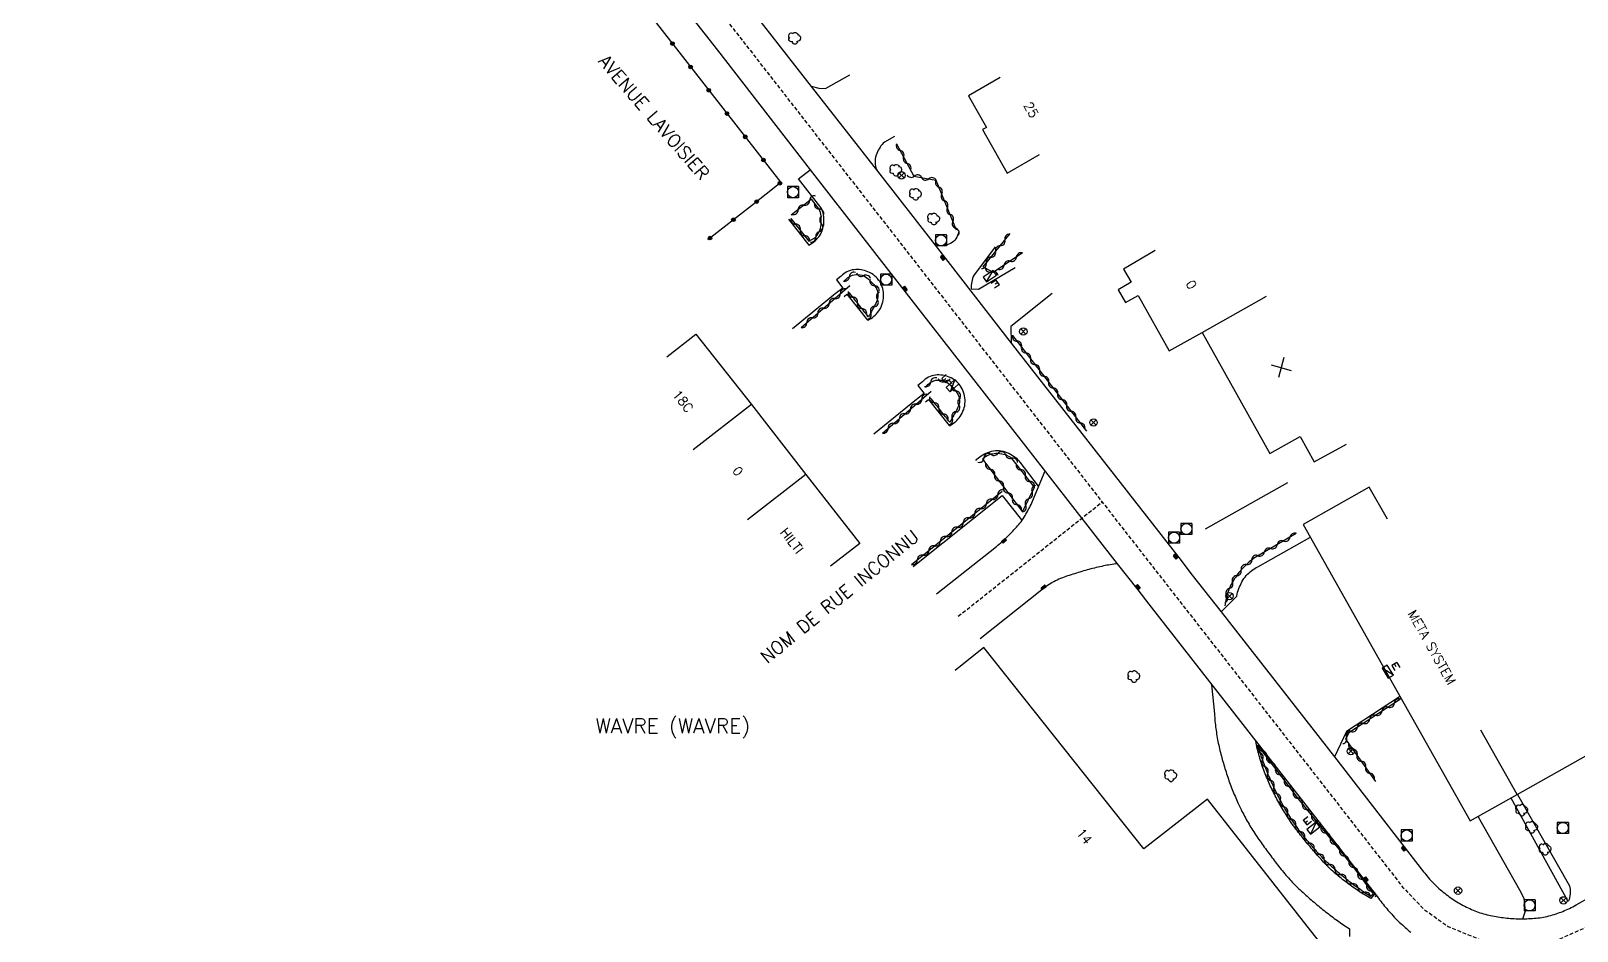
# Model space of a CAD drawing. Header units: millimetres. Extents: x 165003 to 166000, y 157999 to 158715.
# Drawn here: x 165427.2 to 165636.3, y 158220.4 to 158342.1 of the extents above; entities that cross this region are included whole.
import ezdxf
from ezdxf.enums import TextEntityAlignment as Align

# ---------------------------------------------------------------- set-up
doc = ezdxf.new("R2010")
doc.units = ezdxf.units.MM
doc.linetypes.add('DASHED', pattern=[0.75, 0.5, -0.25])
doc.layers.get('0').update_dxf_attribs({"linetype": 'CONTINUOUS'})
for name, color, linetype in [('W0001', 6, 'DASHED'), ('W0008', 7, 'CONTINUOUS'), ('W0017', 7, 'CONTINUOUS'), ('W0100', 7, 'CONTINUOUS'), ('W0300', 7, 'CONTINUOUS'), ('W0310', 3, 'CONTINUOUS'), ('W0322', 7, 'CONTINUOUS'), ('W0400', 7, 'CONTINUOUS'), ('W0420', 7, 'CONTINUOUS'), ('W0430', 7, 'CONTINUOUS'), ('W0469', 7, 'CONTINUOUS'), ('W0980', 7, 'CONTINUOUS'), ('W0984', 7, 'CONTINUOUS'), ('W0989', 7, 'CONTINUOUS'), ('W0991', 7, 'CONTINUOUS'), ('W1102', 7, 'CONTINUOUS')]:
    doc.layers.add(name, color=color, linetype=linetype)
doc.styles.get("Standard").update_dxf_attribs({"font": 'romans.shx', "width": 0.85})

# ---------------------------------------------------------------- blocks, each defined once
blk = doc.blocks.new('T300')
for p, q in [((-0.8, 0.51), (-0.86, 0.34)), ((-0.86, 0.34), (-0.86, 0.17)), ((-0.86, 0.17), (-0.74, 0.06)), ((-0.69, 0.63), (-0.8, 0.51)), ((-0.8, -0.06), (-0.74, 0.06)), ((-0.74, 0.06), (-0.69, 0.11)), ((-0.57, 0.69), (-0.69, 0.63)), ((-0.46, 0.69), (-0.57, 0.69)), ((-0.29, 0.63), (-0.46, 0.69)), ((-0.29, 0.63), (-0.17, 0.74)), ((-0.23, 0.57), (-0.29, 0.63)), ((-0.17, 0.74), (-0.06, 0.8)), ((-0.06, 0.8), (0.06, 0.8)), ((0.06, 0.8), (0.23, 0.74)), ((0.23, 0.74), (0.34, 0.63)), ((0.34, 0.63), (0.4, 0.51)), ((0.46, 0.46), (0.34, 0.46)), ((0.4, 0.51), (0.4, 0.46)), ((0.57, 0.4), (0.46, 0.46)), ((0.57, 0.4), (0.69, 0.29)), ((0.69, 0.29), (0.74, 0.17)), ((0.74, 0.06), (0.69, -0.17)), ((0.74, 0.17), (0.74, 0.06)), ((-0.8, -0.17), (-0.8, -0.06)), ((-0.8, -0.23), (-0.8, -0.17)), ((-0.74, -0.34), (-0.8, -0.23)), ((-0.69, -0.4), (-0.74, -0.34)), ((-0.51, -0.46), (-0.69, -0.4)), ((-0.4, -0.46), (-0.51, -0.46)), ((-0.4, -0.46), (-0.34, -0.46)), ((-0.34, -0.46), (-0.34, -0.4)), ((-0.34, -0.51), (-0.34, -0.46)), ((-0.29, -0.63), (-0.34, -0.51)), ((-0.17, -0.74), (-0.29, -0.63)), ((-0.06, -0.8), (-0.17, -0.74)), ((0.06, -0.8), (-0.06, -0.8)), ((0.17, -0.74), (0.06, -0.8)), ((0.23, -0.69), (0.17, -0.74)), ((0.29, -0.46), (0.23, -0.46)), ((0.29, -0.63), (0.23, -0.69)), ((0.46, -0.4), (0.29, -0.46)), ((0.34, -0.51), (0.29, -0.63)), ((0.34, -0.51), (0.34, -0.46)), ((0.57, -0.34), (0.46, -0.4)), ((0.63, -0.29), (0.57, -0.34)), ((0.69, -0.17), (0.63, -0.29))]:
    blk.add_line(p, q)
blk = doc.blocks.new('T420')
for p, q in [((0.75, 0.75), (-0.75, 0.75)), ((-0.75, 0.75), (-0.75, -0.75)), ((0.75, 0.75), (0.75, -0.75)), ((0.75, -0.75), (-0.75, -0.75))]:
    blk.add_line(p, q)
blk.add_ellipse((0, 0), major_axis=(-0.53, 0.53), ratio=1, start_param=3.926991, end_param=10.210176)
blk = doc.blocks.new('T400')
for p, q in [((-0.15, 0.3), (0.15, 0.3)), ((-0.15, -0.25), (-0.15, 0.3)), ((-0.15, 0.15), (0.15, 0.15)), ((-0.15, 0), (0.15, 0)), ((0.15, 0.3), (0.15, -0.25)), ((-0.15, -0.15), (0.15, -0.15)), ((-0.15, -0.25), (-0.15, -0.3)), ((-0.15, -0.3), (0.15, -0.3)), ((0.15, -0.3), (0.15, -0.25))]:
    blk.add_line(p, q)
blk = doc.blocks.new('T430')
at = {"flags": 128}
for points in [[(-0.4, 2.1), (0.4, 2.1)], [(-0.4, 2.1), (-0.4, 1.3)], [(0.8, 0.8), (-0.8, 0.8)], [(-0.8, 0.8), (-0.8, 0)], [(0.8, 0.8), (-0.8, 0)], [(-0.8, 0), (0.8, 0)], [(-0.4, 1.7), (0, 1.7)], [(-0.4, 1.3), (0.4, 1.3)], [(0.8, 0), (0.8, 0.8)]]:
    blk.add_lwpolyline(points, dxfattribs=at)
blk = doc.blocks.new('t322o')
at = {"color": 0, "linetype": 'Continuous'}
for radius in [0.25, 0.15]:
    blk.add_circle((0, 0), radius, dxfattribs=at)
blk = doc.blocks.new('t310o')
at = {"color": 0, "linetype": 'Continuous'}
for centre, start, end in [((-0.5, 0.38), 216.8699, 323.1304), ((0.5, -0.37), 36.8699, 143.1303)]:
    blk.add_arc(centre, 0.625, start, end, dxfattribs=at)
blk = doc.blocks.new('t991o')
at = {"color": 0, "linetype": 'Continuous'}
for p, q in [((-1, 1), (1, -1)), ((-1, -1), (1, 1))]:
    blk.add_line(p, q, dxfattribs=at)
blk = doc.blocks.new('T469')
at = {"color": 0, "linetype": 'Continuous', "flags": 128}
for points in [[(-0.35, 0.35), (0.35, -0.35)], [(-0.35, -0.35), (0.35, 0.35)]]:
    blk.add_lwpolyline(points, dxfattribs=at)
at = {"color": 0, "linetype": 'Continuous'}
blk.add_circle((0, 0), 0.5, dxfattribs=at)

msp = doc.modelspace()

# ---------------------------------------------------------------- linework, layer by layer
at = {"layer": 'W0001', "flags": 128}
for points in [[(165427.2, 158464.31), (165440.32, 158447.3), (165457.76, 158424.9), (165470.67, 158408.35), (165490.51, 158382.97), (165503.59, 158366.2), (165526.2, 158337.24), (165543.19, 158315.46), (165563.5, 158289.4), (165575.42, 158274.12), (165593.28, 158251.26), (165610.1, 158229.7), (165612.71, 158226.36), (165615.5, 158223.42), (165618.86, 158221.01), (165623.17, 158219.26), (165628.11, 158218.57), (165633.05, 158218.94), (165638.92, 158221.56), (165646.38, 158225.6), (165669.34, 158238.53), (165702.39, 158257.17), (165737.96, 158277.22), (165786.1, 158304.3), (165854.98, 158343.12), (165918.25, 158378.72), (165979.89, 158413.44), (166000, 158424.77)], [(165552.62, 158262.96), (165572.08, 158278.41)]]:
    msp.add_lwpolyline(points, dxfattribs=at)
at = {"layer": 'W0008', "flags": 128}
for points in [[(165511.73, 158350.15), (165520.04, 158339.49), (165532.6, 158323.31), (165547.47, 158304.23), (165558.99, 158289.45), (165574.12, 158270.06), (165576.91, 158266.53), (165578.38, 158264.61), (165609.45, 158224.84), (165609.6, 158224.63), (165609.76, 158224.43), (165609.91, 158224.23), (165610.07, 158224.03), (165610.23, 158223.83), (165610.39, 158223.63), (165610.55, 158223.44), (165610.72, 158223.24), (165610.89, 158223.05), (165611.06, 158222.86), (165611.23, 158222.67), (165611.4, 158222.49), (165611.58, 158222.3), (165611.75, 158222.12), (165611.93, 158221.94), (165612.12, 158221.76), (165612.3, 158221.58), (165612.48, 158221.41), (165612.67, 158221.23), (165612.86, 158221.06), (165613.05, 158220.89), (165613.24, 158220.73), (165613.43, 158220.57), (165613.61, 158220.41), (165613.81, 158220.26)], [(165520.94, 158349.67), (165532.71, 158334.58), (165541.68, 158323.13), (165549.47, 158313.15), (165559.77, 158299.87), (165582.42, 158270.9), (165584.24, 158268.54), (165588.16, 158263.54), (165603.49, 158243.94), (165615.53, 158228.43), (165615.69, 158228.23), (165615.85, 158228.03), (165616.02, 158227.83), (165616.18, 158227.63), (165616.35, 158227.44), (165616.53, 158227.25), (165616.7, 158227.06), (165616.88, 158226.88), (165617.06, 158226.7), (165617.24, 158226.52), (165617.43, 158226.34), (165617.62, 158226.17), (165617.81, 158226), (165618.01, 158225.83), (165618.21, 158225.67), (165618.41, 158225.51), (165618.61, 158225.35), (165618.81, 158225.2), (165619.01, 158225.05), (165619.21, 158224.91), (165619.42, 158224.77), (165619.62, 158224.63), (165619.83, 158224.5), (165620.04, 158224.37), (165620.25, 158224.24), (165620.46, 158224.12), (165620.67, 158224), (165620.89, 158223.88), (165621.11, 158223.76), (165621.33, 158223.65), (165621.55, 158223.54), (165621.78, 158223.44), (165622, 158223.34), (165622.23, 158223.24), (165622.46, 158223.15), (165622.69, 158223.06), (165622.93, 158222.97), (165623.16, 158222.89), (165623.4, 158222.82), (165623.64, 158222.75), (165623.88, 158222.68), (165624.12, 158222.62), (165624.36, 158222.57), (165624.61, 158222.51), (165624.85, 158222.46), (165625.09, 158222.42), (165625.34, 158222.37), (165625.59, 158222.33), (165625.83, 158222.29), (165626.08, 158222.26), (165626.32, 158222.22), (165626.57, 158222.19), (165626.81, 158222.17), (165627.06, 158222.14), (165627.3, 158222.12), (165627.55, 158222.11), (165627.79, 158222.09), (165628.04, 158222.08), (165628.28, 158222.07), (165628.53, 158222.07), (165628.77, 158222.07), (165629.02, 158222.07), (165629.26, 158222.07), (165629.51, 158222.08), (165629.75, 158222.09), (165630.01, 158222.1), (165630.26, 158222.11), (165630.51, 158222.13), (165630.76, 158222.15), (165631.01, 158222.18), (165631.26, 158222.21), (165631.51, 158222.25), (165631.76, 158222.29), (165632, 158222.33), (165632.25, 158222.39), (165632.49, 158222.45), (165632.74, 158222.51), (165632.98, 158222.58), (165633.21, 158222.66), (165633.45, 158222.73), (165633.69, 158222.81), (165633.92, 158222.9), (165634.15, 158222.98), (165634.38, 158223.07), (165634.61, 158223.17), (165634.84, 158223.27), (165635.07, 158223.37), (165635.29, 158223.47), (165635.52, 158223.58), (165635.74, 158223.7), (165635.96, 158223.81), (165636.18, 158223.93), (165651.67, 158232.61)], [(165532.7, 158334.61), (165533.77, 158334.34), (165534.68, 158334.31), (165537.96, 158336.15)], [(165544.01, 158327.83), (165542.63, 158327.08), (165542.46, 158326.91), (165542.31, 158326.74), (165542.16, 158326.55), (165542.03, 158326.36), (165541.9, 158326.16), (165541.79, 158325.96), (165541.69, 158325.74), (165541.59, 158325.52), (165541.51, 158325.28), (165541.44, 158325.05), (165541.39, 158324.81), (165541.37, 158324.57), (165541.36, 158324.32), (165541.37, 158324.07), (165541.41, 158323.83), (165541.48, 158323.6), (165541.56, 158323.37), (165541.67, 158323.14)], [(165529.64, 158316.66), (165532.39, 158313.13), (165532.62, 158313.26), (165532.83, 158313.4), (165533.04, 158313.56), (165533.24, 158313.72), (165533.42, 158313.9), (165533.59, 158314.08), (165533.74, 158314.26), (165533.89, 158314.46), (165534.01, 158314.66), (165534.12, 158314.88), (165534.22, 158315.13), (165534.3, 158315.39), (165534.36, 158315.64), (165534.41, 158315.9), (165534.44, 158316.17), (165534.45, 158316.43), (165534.45, 158316.7), (165534.43, 158316.97), (165534.39, 158317.24), (165534.33, 158317.49), (165534.26, 158317.75), (165534.16, 158318), (165534.04, 158318.24), (165531, 158322.1), (165532.58, 158323.33)], [(165552.66, 158314.91), (165552.6, 158314.67), (165552.52, 158314.44), (165552.42, 158314.22), (165552.29, 158314.01), (165552.14, 158313.82), (165551.97, 158313.65), (165551.77, 158313.49), (165551.56, 158313.36), (165551.33, 158313.26), (165551.1, 158313.19), (165550.86, 158313.13), (165550.62, 158313.08), (165550.38, 158313.05), (165550.15, 158313.05), (165549.92, 158313.06), (165549.69, 158313.1), (165549.46, 158313.16)], [(165557.59, 158312.93), (165554.93, 158309.33), (165554.78, 158309.11), (165554.65, 158308.88), (165554.55, 158308.63), (165554.48, 158308.41), (165554.43, 158308.19), (165554.39, 158307.97), (165554.37, 158307.74), (165554.34, 158307.21), (165555.34, 158307.19), (165560.31, 158310.12)], [(165540.39, 158302.99), (165540.61, 158303.11), (165540.82, 158303.23), (165541.02, 158303.37), (165541.21, 158303.52), (165541.39, 158303.68), (165541.55, 158303.85), (165541.71, 158304.04), (165541.85, 158304.24), (165541.99, 158304.44), (165542.12, 158304.68), (165542.24, 158304.93), (165542.33, 158305.18), (165542.41, 158305.43), (165542.47, 158305.69), (165542.5, 158305.95), (165542.52, 158306.22), (165542.52, 158306.5), (165542.5, 158306.76), (165542.46, 158307.02), (165542.4, 158307.26), (165542.32, 158307.51), (165542.23, 158307.74), (165542.12, 158307.97), (165541.99, 158308.2), (165541.84, 158308.41), (165541.68, 158308.63), (165541.49, 158308.82), (165541.3, 158309), (165541.09, 158309.17), (165540.87, 158309.31), (165540.63, 158309.44), (165540.38, 158309.55), (165540.16, 158309.64), (165539.93, 158309.71), (165539.69, 158309.77), (165539.46, 158309.81), (165539.23, 158309.84), (165538.99, 158309.85), (165538.75, 158309.85), (165538.51, 158309.82), (165538.27, 158309.78), (165538.02, 158309.72), (165537.78, 158309.64), (165537.55, 158309.54), (165537.34, 158309.41), (165537.13, 158309.27), (165536.94, 158309.11), (165536.76, 158308.93), (165536.14, 158308.43), (165536.98, 158307.32), (165535.95, 158306.54), (165530.18, 158301.84)], [(165537.17, 158306.2), (165537.56, 158306.53), (165540.35, 158303.01)], [(165565.31, 158306.61), (165559.74, 158302.14), (165559.76, 158299.87)], [(165551.41, 158288.73), (165551.63, 158288.85), (165551.84, 158288.97), (165552.03, 158289.11), (165552.22, 158289.26), (165552.4, 158289.42), (165552.57, 158289.59), (165552.72, 158289.78), (165552.87, 158289.98), (165553, 158290.18), (165553.14, 158290.42), (165553.25, 158290.67), (165553.35, 158290.92), (165553.42, 158291.17), (165553.48, 158291.43), (165553.52, 158291.69), (165553.53, 158291.96), (165553.53, 158292.24), (165553.51, 158292.5), (165553.47, 158292.76), (165553.41, 158293), (165553.34, 158293.25), (165553.25, 158293.48), (165553.13, 158293.71), (165553, 158293.94), (165552.86, 158294.15), (165552.69, 158294.37), (165552.51, 158294.56), (165552.31, 158294.74), (165552.1, 158294.9), (165551.88, 158295.05), (165551.65, 158295.18), (165551.4, 158295.29), (165551.17, 158295.37), (165550.94, 158295.45), (165550.71, 158295.51), (165550.47, 158295.55), (165550.24, 158295.58), (165550, 158295.59), (165549.76, 158295.59), (165549.52, 158295.56), (165549.28, 158295.52), (165549.03, 158295.46), (165548.79, 158295.38), (165548.57, 158295.28), (165548.35, 158295.15), (165548.15, 158295.01), (165547.95, 158294.85), (165547.77, 158294.67), (165547.16, 158294.17), (165548, 158293.06), (165546.97, 158292.28), (165541.19, 158287.58)], [(165548.19, 158291.94), (165548.57, 158292.27), (165551.37, 158288.75)], [(165554.97, 158284.03), (165555.14, 158284.2), (165555.33, 158284.37), (165555.52, 158284.52), (165555.72, 158284.67), (165555.93, 158284.8), (165556.15, 158284.91), (165556.38, 158285.02), (165556.62, 158285.12), (165556.87, 158285.2), (165557.12, 158285.27), (165557.37, 158285.33), (165557.63, 158285.36), (165557.89, 158285.38), (165558.16, 158285.37), (165558.43, 158285.34), (165558.69, 158285.28), (165558.94, 158285.21), (165559.19, 158285.12), (165559.43, 158285.01), (165559.67, 158284.88), (165559.9, 158284.75), (165560.1, 158284.62), (165560.29, 158284.48), (165560.47, 158284.32), (165560.63, 158284.15), (165560.79, 158283.98), (165560.93, 158283.79), (165563.44, 158280.53)], [(165549.65, 158266), (165557.78, 158272.4), (165557.97, 158272.56), (165558.16, 158272.73), (165558.35, 158272.89), (165558.54, 158273.06), (165558.72, 158273.23), (165558.9, 158273.4), (165559.08, 158273.58), (165559.26, 158273.75), (165559.44, 158273.93), (165559.62, 158274.1), (165559.79, 158274.28), (165559.97, 158274.46), (165560.14, 158274.64), (165560.31, 158274.82), (165560.47, 158275), (165560.63, 158275.18), (165560.79, 158275.37), (165560.95, 158275.55), (165561.1, 158275.75), (165561.24, 158275.94), (165561.37, 158276.15), (165561.51, 158276.36), (165561.64, 158276.57), (165561.76, 158276.78), (165561.89, 158276.99), (165562.01, 158277.2), (165562.12, 158277.42), (165562.23, 158277.64), (165562.34, 158277.86), (165562.45, 158278.08), (165562.55, 158278.31), (165562.64, 158278.53), (165564.37, 158282.62)], [(165546.52, 158269.7), (165558.57, 158279.27), (165561.18, 158276)], [(165588.17, 158263.55), (165590.27, 158265.68), (165590.32, 158265.95), (165590.39, 158266.2), (165590.47, 158266.46), (165590.56, 158266.71), (165590.66, 158266.94), (165590.76, 158267.18), (165590.86, 158267.41), (165590.98, 158267.63), (165591.1, 158267.85), (165591.24, 158268.06), (165591.4, 158268.27), (165591.56, 158268.46), (165591.74, 158268.64), (165591.92, 158268.81), (165592.1, 158268.97), (165592.3, 158269.13), (165592.5, 158269.28), (165592.7, 158269.41), (165592.92, 158269.54), (165593.14, 158269.66), (165600.16, 158273.59)], [(165574.12, 158270.05), (165573.88, 158270.03), (165573.64, 158270), (165573.41, 158269.96), (165573.17, 158269.93), (165572.94, 158269.89), (165572.71, 158269.85), (165572.47, 158269.81), (165572.24, 158269.76), (165572.01, 158269.71), (165571.76, 158269.66), (165571.51, 158269.6), (165571.27, 158269.54), (165571.02, 158269.48), (165570.77, 158269.42), (165570.53, 158269.36), (165570.29, 158269.29), (165570.04, 158269.23), (165569.8, 158269.16), (165569.55, 158269.09), (165569.31, 158269.02), (165569.07, 158268.94), (165568.83, 158268.87), (165568.58, 158268.79), (165568.35, 158268.72), (165568.11, 158268.64), (165567.87, 158268.56), (165567.63, 158268.49), (165567.39, 158268.41), (165567.16, 158268.33), (165566.92, 158268.24), (165566.69, 158268.15), (165566.46, 158268.06), (165566.22, 158267.96), (165566, 158267.86), (165565.77, 158267.75), (165565.55, 158267.63), (165565.33, 158267.51), (165565.12, 158267.39), (165564.91, 158267.26), (165564.7, 158267.12), (165564.49, 158266.98), (165564.29, 158266.84), (165564.09, 158266.69), (165563.9, 158266.53), (165555.59, 158259.92)], [(165586.85, 158253.71), (165587.25, 158249.79), (165587.27, 158249.54), (165587.29, 158249.29), (165587.31, 158249.03), (165587.33, 158248.78), (165587.36, 158248.53), (165587.38, 158248.28), (165587.41, 158248.03), (165587.45, 158247.78), (165587.48, 158247.53), (165587.52, 158247.28), (165587.55, 158247.03), (165587.6, 158246.78), (165587.64, 158246.53), (165587.68, 158246.28), (165587.73, 158246.04), (165587.78, 158245.79), (165587.83, 158245.54), (165587.88, 158245.29), (165587.94, 158245.05), (165588, 158244.8), (165588.06, 158244.56), (165588.12, 158244.31), (165588.19, 158244.07), (165588.25, 158243.82), (165588.32, 158243.58), (165588.39, 158243.34), (165588.46, 158243.1), (165588.53, 158242.86), (165588.6, 158242.62), (165588.67, 158242.38), (165588.75, 158242.14), (165588.82, 158241.91), (165588.9, 158241.67), (165588.98, 158241.43), (165589.06, 158241.2), (165589.14, 158240.96), (165589.22, 158240.73), (165589.31, 158240.49), (165589.4, 158240.26), (165589.48, 158240.02), (165589.57, 158239.79), (165589.66, 158239.56), (165589.76, 158239.33), (165589.85, 158239.1), (165589.94, 158238.86), (165590.04, 158238.63), (165590.14, 158238.4), (165590.24, 158238.18), (165590.34, 158237.95), (165590.44, 158237.72), (165590.55, 158237.49), (165590.65, 158237.27), (165590.76, 158237.04), (165590.87, 158236.82), (165590.98, 158236.59), (165591.1, 158236.37), (165591.21, 158236.15), (165591.33, 158235.93), (165591.44, 158235.71), (165591.56, 158235.49), (165591.69, 158235.28), (165591.81, 158235.06), (165591.94, 158234.85), (165592.06, 158234.64), (165592.19, 158234.42), (165592.32, 158234.21), (165592.46, 158234.01), (165592.59, 158233.8), (165592.72, 158233.59), (165592.86, 158233.38), (165593, 158233.18), (165593.14, 158232.97), (165593.28, 158232.77), (165593.42, 158232.57), (165593.56, 158232.36), (165593.7, 158232.16), (165593.85, 158231.96), (165593.99, 158231.76), (165594.14, 158231.56), (165594.28, 158231.36), (165594.43, 158231.16), (165594.58, 158230.96), (165594.73, 158230.76), (165594.87, 158230.56), (165595.02, 158230.36), (165595.18, 158230.16), (165595.33, 158229.96), (165595.48, 158229.75), (165595.64, 158229.55), (165595.8, 158229.35), (165595.95, 158229.15), (165596.11, 158228.95), (165596.27, 158228.75), (165596.44, 158228.55), (165596.6, 158228.36), (165596.76, 158228.16), (165596.93, 158227.97), (165597.1, 158227.77), (165597.27, 158227.58), (165597.44, 158227.39), (165597.61, 158227.21), (165597.79, 158227.02), (165597.97, 158226.84), (165598.15, 158226.66), (165598.33, 158226.48), (165598.51, 158226.3), (165598.69, 158226.13), (165598.87, 158225.96), (165599.05, 158225.79), (165599.24, 158225.62), (165599.42, 158225.45), (165599.61, 158225.28), (165599.79, 158225.11), (165599.98, 158224.94), (165600.17, 158224.78), (165600.35, 158224.61), (165600.54, 158224.45), (165600.73, 158224.29), (165600.92, 158224.13), (165601.12, 158223.97), (165601.31, 158223.81), (165601.5, 158223.65), (165601.69, 158223.49), (165601.89, 158223.33), (165602.08, 158223.18), (165602.28, 158223.02), (165602.48, 158222.87), (165602.67, 158222.72), (165602.87, 158222.57), (165603.07, 158222.42), (165603.27, 158222.27), (165603.47, 158222.12), (165603.68, 158221.97), (165603.88, 158221.82), (165604.08, 158221.68), (165604.29, 158221.53), (165604.49, 158221.39), (165604.7, 158221.25), (165604.9, 158221.11), (165605.11, 158220.97), (165605.32, 158220.83), (165605.53, 158220.69), (165605.54, 158219.69)], [(165612.3, 158252.09), (165605.13, 158247.39), (165603.48, 158243.96)], [(165608.95, 158225.48), (165608.39, 158224.81), (165608.17, 158224.94), (165607.95, 158225.07), (165607.73, 158225.2), (165607.52, 158225.33), (165607.3, 158225.46), (165607.09, 158225.6), (165606.88, 158225.73), (165606.67, 158225.87), (165606.46, 158226.01), (165606.25, 158226.15), (165606.04, 158226.3), (165605.84, 158226.44), (165605.63, 158226.59), (165605.43, 158226.74), (165605.23, 158226.89), (165605.03, 158227.04), (165604.83, 158227.19), (165604.63, 158227.35), (165604.43, 158227.51), (165604.23, 158227.67), (165604.04, 158227.83), (165603.85, 158227.99), (165603.65, 158228.15), (165603.46, 158228.32), (165603.28, 158228.49), (165603.09, 158228.66), (165602.91, 158228.84), (165602.73, 158229.01), (165602.55, 158229.19), (165602.37, 158229.37), (165602.19, 158229.55), (165602.02, 158229.74), (165601.85, 158229.92), (165601.68, 158230.11), (165601.51, 158230.29), (165601.34, 158230.48), (165601.17, 158230.67), (165601, 158230.86), (165600.84, 158231.05), (165600.67, 158231.24), (165600.51, 158231.44), (165600.35, 158231.63), (165600.18, 158231.82), (165600.02, 158232.02), (165599.86, 158232.21), (165599.7, 158232.4), (165599.53, 158232.6), (165599.37, 158232.8), (165599.22, 158232.99), (165599.06, 158233.19), (165598.9, 158233.39), (165598.74, 158233.59), (165598.59, 158233.79), (165598.43, 158233.99), (165598.28, 158234.19), (165598.13, 158234.39), (165597.98, 158234.6), (165597.83, 158234.8), (165597.69, 158235.01), (165597.54, 158235.22), (165597.4, 158235.43), (165597.26, 158235.64), (165597.12, 158235.85), (165596.98, 158236.06), (165596.85, 158236.28), (165596.71, 158236.49), (165596.58, 158236.71), (165596.45, 158236.92), (165596.33, 158237.14), (165596.2, 158237.36), (165596.07, 158237.58), (165595.95, 158237.8), (165595.83, 158238.02), (165595.71, 158238.24), (165595.59, 158238.46), (165595.48, 158238.69), (165595.36, 158238.91), (165595.25, 158239.13), (165595.14, 158239.36), (165595.03, 158239.59), (165594.92, 158239.81), (165594.81, 158240.04), (165594.71, 158240.27), (165594.61, 158240.5), (165594.51, 158240.73), (165594.41, 158240.97), (165594.31, 158241.2), (165594.21, 158241.43), (165594.12, 158241.67), (165594.03, 158241.9), (165593.94, 158242.14), (165593.85, 158242.38), (165593.77, 158242.62), (165593.68, 158242.86), (165593.6, 158243.11), (165593.53, 158243.35), (165593.45, 158243.59), (165593.38, 158243.84), (165593.31, 158244.08), (165593.24, 158244.33), (165593.17, 158244.57), (165593.11, 158244.82), (165593.05, 158245.07), (165592.99, 158245.31), (165592.94, 158245.56), (165592.89, 158245.81), (165592.84, 158246.06)], [(165628.26, 158238.85), (165635.26, 158226.54), (165635.31, 158226.31), (165635.35, 158226.09), (165635.37, 158225.86), (165635.38, 158225.63), (165635.37, 158225.4), (165635.34, 158225.15), (165635.28, 158224.9), (165635.21, 158224.66), (165635.11, 158224.42), (165627.37, 158238.35)], [(165622.93, 158235.86), (165628.51, 158225.98), (165629.1, 158224.84), (165629.27, 158223.08), (165628.9, 158222.02)]]:
    msp.add_lwpolyline(points, dxfattribs=at)
at = {"layer": 'W0017', "flags": 128}
msp.add_lwpolyline([(165597.13, 158281), (165586.02, 158274.72)], dxfattribs=at)
at = {"layer": 'W0100', "flags": 128}
for points in [[(165558.3, 158335.8), (165553.98, 158333.3), (165556.43, 158329.06), (165555.87, 158328.76), (165559.24, 158322.88), (165563.58, 158325.37)], [(165579.26, 158312.42), (165574.94, 158309.91), (165575.99, 158308.11), (165574.22, 158307.08), (165575.22, 158305.37), (165576.93, 158306.32), (165581.13, 158298.85), (165585.58, 158301.33), (165594.77, 158284.99), (165598.87, 158287.26), (165600.73, 158283.82), (165605.13, 158286.21)], [(165513.21, 158298.02), (165517.13, 158301.12), (165524.64, 158291.61), (165532.01, 158282.15), (165539.29, 158272.79), (165535.34, 158269.72)], [(165610.65, 158276.07), (165608.19, 158280.42), (165599.26, 158275.38), (165609.92, 158256.4), (165621.86, 158235.29), (165628.18, 158238.85), (165648.92, 158250.53), (165650.73, 158247.56), (165666.68, 158256.37), (165664.91, 158259.51), (165680.43, 158268.22), (165677.98, 158272.58)], [(165572.76, 158202.86), (165574.88, 158198.34), (165595.84, 158208.16), (165592.75, 158212.43), (165601.27, 158219.18), (165586.34, 158238.24), (165577.73, 158231.54), (165556.09, 158258.75), (165552.18, 158255.64)]]:
    msp.add_lwpolyline(points, dxfattribs=at)
at = {"layer": 'W0310', "flags": 128}
for points in [[(165544.28, 158326.82), (165546.61, 158322.47), (165549.6, 158321.92), (165552.35, 158315.21)], [(165529.98, 158316.74), (165532.41, 158313.69), (165533.2, 158314.13), (165533.38, 158314.31), (165533.54, 158314.5), (165533.68, 158314.71), (165533.8, 158314.93), (165533.9, 158315.17), (165533.98, 158315.4), (165534.03, 158315.64), (165534.07, 158315.87), (165534.09, 158316.11), (165534.09, 158316.35), (165534.09, 158316.59), (165534.08, 158316.83), (165534.06, 158317.07), (165534.02, 158317.31), (165533.97, 158317.54), (165533.9, 158317.77), (165533.82, 158317.99), (165532.76, 158319.36), (165530.02, 158317.18)], [(165561.31, 158312.08), (165557.31, 158309.44), (165555.98, 158310.21), (165559.65, 158314.72)], [(165537.18, 158308.17), (165537.33, 158308.38), (165537.5, 158308.57), (165537.68, 158308.74), (165537.88, 158308.87), (165538.09, 158308.98), (165538.32, 158309.07), (165538.55, 158309.12), (165538.81, 158309.16), (165539.07, 158309.16), (165539.35, 158309.13), (165539.61, 158309.07), (165539.84, 158308.98), (165540.06, 158308.86), (165540.27, 158308.71), (165540.47, 158308.55), (165540.66, 158308.37), (165540.84, 158308.19), (165541.02, 158307.99), (165541.18, 158307.8), (165541.33, 158307.6), (165541.47, 158307.39), (165541.58, 158307.17), (165541.67, 158306.93), (165541.72, 158306.69), (165541.75, 158306.43), (165541.74, 158306.17), (165541.71, 158305.93), (165541.64, 158305.69), (165541.56, 158305.47), (165541.46, 158305.25), (165541.35, 158305.03), (165541.23, 158304.82), (165541.11, 158304.61), (165540.99, 158304.4), (165540.88, 158304.18), (165540.75, 158303.93), (165540.6, 158303.69), (165540.45, 158303.46), (165540.29, 158303.66), (165540.14, 158303.85), (165539.99, 158304.04), (165539.84, 158304.23), (165539.69, 158304.42), (165539.54, 158304.61), (165539.39, 158304.8), (165539.23, 158305), (165539.08, 158305.19), (165538.93, 158305.38), (165538.78, 158305.57), (165538.63, 158305.76), (165538.48, 158305.95), (165538.33, 158306.14), (165538.17, 158306.34), (165538.02, 158306.53), (165537.87, 158306.72)], [(165531.36, 158301.99), (165537.95, 158307.66)], [(165559.93, 158300.94), (165569.95, 158288)], [(165542.37, 158287.73), (165548.96, 158293.4)], [(165548.19, 158293.91), (165548.34, 158294.12), (165548.51, 158294.31), (165548.7, 158294.48), (165548.89, 158294.61), (165549.11, 158294.72), (165549.33, 158294.81), (165549.57, 158294.86), (165549.82, 158294.9), (165550.09, 158294.9), (165550.36, 158294.87), (165550.62, 158294.81), (165550.86, 158294.72), (165551.08, 158294.6), (165551.29, 158294.45), (165551.48, 158294.29), (165551.67, 158294.11), (165551.85, 158293.93), (165552.03, 158293.73), (165552.2, 158293.54), (165552.35, 158293.34), (165552.48, 158293.13), (165552.59, 158292.9), (165552.68, 158292.67), (165552.74, 158292.43), (165552.76, 158292.17), (165552.76, 158291.91), (165552.72, 158291.67), (165552.66, 158291.43), (165552.57, 158291.21), (165552.47, 158290.99), (165552.36, 158290.77), (165552.24, 158290.56), (165552.12, 158290.35), (165552, 158290.14), (165551.89, 158289.92), (165551.76, 158289.67), (165551.62, 158289.43), (165551.46, 158289.2), (165551.31, 158289.39), (165551.16, 158289.59), (165551.01, 158289.78), (165550.85, 158289.97), (165550.7, 158290.16), (165550.55, 158290.35), (165550.4, 158290.54), (165550.25, 158290.73), (165550.1, 158290.93), (165549.95, 158291.12), (165549.79, 158291.31), (165549.64, 158291.5), (165549.49, 158291.69), (165549.34, 158291.88), (165549.19, 158292.08), (165549.04, 158292.27), (165548.88, 158292.46)], [(165546.3, 158269.96), (165558.54, 158279.86)], [(165598.33, 158274.14), (165592.97, 158271.05), (165592.76, 158270.91), (165592.55, 158270.76), (165592.35, 158270.61), (165592.15, 158270.46), (165591.96, 158270.3), (165591.77, 158270.14), (165591.59, 158269.97), (165591.41, 158269.8), (165591.23, 158269.62), (165591.06, 158269.44), (165590.89, 158269.26), (165590.73, 158269.07), (165590.57, 158268.87), (165590.42, 158268.68), (165590.27, 158268.48), (165590.13, 158268.27), (165589.99, 158268.06), (165589.85, 158267.84), (165589.72, 158267.63), (165589.6, 158267.41), (165589.49, 158267.2), (165589.38, 158266.98), (165589.28, 158266.75), (165589.19, 158266.53), (165589.1, 158266.3), (165589.02, 158266.07), (165588.95, 158265.84), (165588.89, 158265.6), (165588.83, 158265.36), (165588.78, 158265.12), (165588.73, 158264.88), (165588.69, 158264.64), (165588.66, 158264.39)], [(165612.41, 158251.77), (165605.44, 158247.2), (165604.98, 158246.37), (165609.05, 158240.64)], [(165593.1, 158245.55), (165598.6, 158238.28), (165605.96, 158229.12), (165608.73, 158225.44), (165608.38, 158225.08), (165608.17, 158225.22), (165607.96, 158225.35), (165607.75, 158225.49), (165607.54, 158225.62), (165607.33, 158225.76), (165607.13, 158225.9), (165606.92, 158226.05), (165606.72, 158226.19), (165606.52, 158226.33), (165606.31, 158226.48), (165606.11, 158226.63), (165605.92, 158226.78), (165605.72, 158226.93), (165605.52, 158227.08), (165605.32, 158227.23), (165605.13, 158227.39), (165604.94, 158227.54), (165604.74, 158227.7), (165604.55, 158227.86), (165604.36, 158228.02), (165604.17, 158228.18), (165603.98, 158228.34), (165603.8, 158228.51), (165603.61, 158228.67), (165603.43, 158228.84), (165603.24, 158229.01), (165603.06, 158229.18), (165602.88, 158229.35), (165602.7, 158229.52), (165602.52, 158229.69), (165602.34, 158229.87), (165602.16, 158230.05), (165601.98, 158230.23), (165601.81, 158230.41), (165601.63, 158230.59), (165601.46, 158230.77), (165601.29, 158230.95), (165601.12, 158231.13), (165600.95, 158231.32), (165600.78, 158231.5), (165600.62, 158231.69), (165600.45, 158231.88), (165600.29, 158232.07), (165600.13, 158232.26), (165599.97, 158232.45), (165599.81, 158232.64), (165599.65, 158232.84), (165599.49, 158233.03), (165599.34, 158233.23), (165599.18, 158233.42), (165599.03, 158233.62), (165598.88, 158233.82), (165598.73, 158234.02), (165598.58, 158234.23), (165598.43, 158234.43), (165598.29, 158234.63), (165598.14, 158234.84), (165598, 158235.04), (165597.86, 158235.25), (165597.72, 158235.46), (165597.58, 158235.67), (165597.44, 158235.88), (165597.31, 158236.1), (165597.18, 158236.31), (165597.05, 158236.52), (165596.92, 158236.74), (165596.79, 158236.96), (165596.67, 158237.17), (165596.55, 158237.39), (165596.43, 158237.61), (165596.31, 158237.83), (165596.19, 158238.05), (165596.07, 158238.27), (165595.96, 158238.5), (165595.85, 158238.72), (165595.73, 158238.94), (165595.62, 158239.17), (165595.51, 158239.39), (165595.4, 158239.62), (165595.3, 158239.84), (165595.19, 158240.07), (165595.09, 158240.3), (165594.98, 158240.53), (165594.88, 158240.76), (165594.78, 158240.99), (165594.68, 158241.22), (165594.58, 158241.45), (165594.48, 158241.68), (165594.38, 158241.91), (165594.28, 158242.15), (165594.19, 158242.39), (165594.1, 158242.62), (165594.01, 158242.86), (165593.92, 158243.1), (165593.84, 158243.34), (165593.75, 158243.58), (165593.67, 158243.82), (165593.59, 158244.06), (165593.52, 158244.3), (165593.44, 158244.54), (165593.37, 158244.79), (165593.3, 158245.03), (165593.24, 158245.28), (165593.17, 158245.52)]]:
    msp.add_lwpolyline(points, dxfattribs=at)
msp.add_lwpolyline([(165562.93, 158280.41), (165559.92, 158284.25), (165559.7, 158284.41), (165559.47, 158284.55), (165559.24, 158284.67), (165559, 158284.77), (165558.75, 158284.84), (165558.5, 158284.9), (165558.24, 158284.94), (165557.98, 158284.96), (165557.71, 158284.96), (165557.45, 158284.94), (165557.2, 158284.9), (165556.96, 158284.83), (165556.72, 158284.75), (165556.5, 158284.64), (165556.28, 158284.52), (165556.08, 158284.37), (165555.88, 158284.2), (165561.29, 158277.06)], close=True, dxfattribs=at)
at = {"layer": 'W0322', "flags": 128}
msp.add_lwpolyline([(165488.14, 158373.52), (165501.07, 158356.96), (165508.69, 158347.17), (165517.88, 158335.34), (165528.63, 158321.62), (165524.65, 158318.46), (165518.74, 158313.87)], dxfattribs=at)
at = {"layer": 'W1102', "flags": 128}
for points in [[(165585.58, 158301.33), (165594.3, 158306.23)], [(165524.64, 158291.61), (165516.75, 158285.47)], [(165532.01, 158282.15), (165524.12, 158276.02)], [(165628.18, 158238.85), (165623.27, 158247.56)]]:
    msp.add_lwpolyline(points, dxfattribs=at)

# ---------------------------------------------------------------- block references
at = {"layer": 'W0300'}
for p in [(165530.52, 158341.1), (165544.21, 158323.26), (165546.87, 158320.01), (165549.32, 158316.66), (165576.4, 158254.81), (165581.38, 158241.4), (165628.84, 158236.75), (165630.19, 158234.43), (165632.01, 158231.47)]:
    msp.add_blockref('T300', p, dxfattribs=at)
at = {"layer": 'W0310'}
for p, rotation in [((165544.75, 158325.94), 298.1633561006822), ((165545.69, 158324.18), 298.1633561006822), ((165546.67, 158322.46), 349.5476116963567), ((165548.63, 158322.09), 349.5476116963567), ((165549.99, 158320.98), 292.3039408014889), ((165530.95, 158317.91), 218.5315245313153), ((165532.51, 158319.16), 218.5315245313153), ((165533.79, 158318.03), 127.8845138495366), ((165550.75, 158319.12), 292.3039408014889), ((165530.61, 158315.96), 308.5089322887778), ((165534.08, 158316.07), 85.04507594534007), ((165551.51, 158317.27), 292.3039408014889), ((165552.26, 158315.42), 292.3039408014889), ((165531.85, 158314.4), 308.5089322887778), ((165533.34, 158314.26), 44.7806355758136), ((165558.93, 158313.83), 50.81190668200348), ((165557.67, 158312.28), 50.81190668200348), ((165560.48, 158311.53), 213.4361102006617), ((165556.4, 158310.73), 50.81190668200348), ((165557.13, 158309.55), 149.9790969224581), ((165558.81, 158310.43), 213.4361102006617), ((165537.88, 158308.87), 34.72790496015352), ((165539.8, 158308.99), 338.4707925029793), ((165541.28, 158307.67), 306.9639135217137), ((165535.15, 158305.25), 40.69602216205215), ((165536.66, 158306.56), 40.69602216205215), ((165538.36, 158306.1), 128.3513549172742), ((165541.67, 158305.79), 254.9671488232353), ((165533.63, 158303.95), 40.69602216205215), ((165539.6, 158304.54), 128.3513549172742), ((165540.78, 158304), 242.1920097905187), ((165532.12, 158302.64), 40.69602216205215), ((165560.55, 158300.15), 307.7509149759682), ((165561.77, 158298.56), 307.7509149759682), ((165562.99, 158296.98), 307.7509149759682), ((165548.89, 158294.61), 34.72790496015352), ((165550.82, 158294.73), 338.4707925029793), ((165564.22, 158295.4), 307.7509149759682), ((165552.29, 158293.41), 306.9639135217137), ((165565.44, 158293.82), 307.7509149759682), ((165546.16, 158290.99), 40.69602216205215), ((165547.68, 158292.3), 40.69602216205215), ((165549.37, 158291.84), 128.3513549172742), ((165550.61, 158290.28), 128.3513549172742), ((165552.68, 158291.53), 254.9671488232353), ((165566.67, 158292.24), 307.7509149759682), ((165567.89, 158290.66), 307.7509149759682), ((165543.13, 158288.38), 40.69602216205215), ((165544.65, 158289.69), 40.69602216205215), ((165551.8, 158289.74), 242.1920097905187), ((165569.12, 158289.08), 307.7509149759682), ((165556.09, 158284.38), 215.3403231915688), ((165557.96, 158284.96), 180.279326061496), ((165559.82, 158284.32), 144.2442643771902), ((165556.92, 158282.83), 307.1498697717954), ((165561.08, 158282.77), 128.0308351201211), ((165558.13, 158281.24), 307.1498697717954), ((165562.31, 158281.19), 128.0308351201211), ((165562.61, 158279.76), 63.89340729493118), ((165556.41, 158278.14), 38.98740861373208), ((165557.96, 158279.4), 38.98740861373208), ((165559.33, 158279.64), 307.1498697717954), ((165560.54, 158278.05), 307.1498697717954), ((165561.73, 158277.96), 63.89351205803568), ((165554.85, 158276.88), 38.98740861373208), ((165551.74, 158274.36), 38.98740861373208), ((165553.3, 158275.62), 38.98740861373208), ((165548.63, 158271.85), 38.98740861373208), ((165550.19, 158273.1), 38.98740861373208), ((165594, 158271.64), 209.9957028137273), ((165595.73, 158272.64), 209.9957028137273), ((165597.47, 158273.64), 209.9957028137273), ((165547.08, 158270.59), 38.98740861373208), ((165592.31, 158270.58), 217.9962741413906), ((165589.7, 158267.59), 240.8502182643077), ((165590.86, 158269.21), 229.3348023618191), ((165588.93, 158265.75), 254.4084097987706), ((165611.58, 158251.22), 213.2489637796481), ((165608.23, 158249.03), 213.2489637796481), ((165609.9, 158250.13), 213.2489637796481), ((165605.12, 158246.62), 240.8236161680817), ((165606.56, 158247.93), 213.2489637796481), ((165593.7, 158244.75), 307.1136979886211), ((165593.45, 158244.52), 106.9204235805522), ((165605.97, 158244.97), 305.3819670869723), ((165594.1, 158242.63), 110.5894114137653), ((165594.91, 158243.15), 307.1136979886211), ((165607.13, 158243.34), 305.3819670869723), ((165594.87, 158240.78), 113.9955962471263), ((165596.11, 158241.56), 307.1136979886211), ((165608.29, 158241.71), 305.3819670869723), ((165595.72, 158238.97), 116.2421245733799), ((165597.32, 158239.96), 307.1136979886211), ((165598.53, 158238.37), 307.1136979886211), ((165596.65, 158237.21), 119.3252983600009), ((165599.78, 158236.81), 308.816093462428), ((165597.69, 158235.5), 123.2259986133986), ((165598.85, 158233.86), 126.7566565190818), ((165601.03, 158235.25), 308.816093462428), ((165600.09, 158232.3), 130.0293376135994), ((165602.29, 158233.69), 308.816093462428), ((165603.54, 158232.13), 308.816093462428), ((165601.42, 158230.81), 133.2084595251031), ((165604.79, 158230.57), 308.816093462428), ((165602.83, 158229.39), 136.2897733579568), ((165604.32, 158228.05), 139.5455980076394), ((165606.04, 158229.01), 306.8999308550222), ((165605.88, 158226.8), 142.8173374474751), ((165607.24, 158227.41), 306.8999308550222), ((165607.51, 158225.64), 146.0837547175598), ((165608.44, 158225.81), 306.8999308550222)]:
    msp.add_blockref('t310o', p, dxfattribs=dict(at, rotation=rotation))
at = {"layer": 'W0322'}
for p, rotation in [((165513.96, 158340.39), 307.8366253661512), ((165516.42, 158337.23), 307.8366253661512), ((165518.87, 158334.08), 308.0519067009211), ((165521.34, 158330.93), 308.0519067009211), ((165523.8, 158327.78), 308.0519067009211), ((165526.27, 158324.63), 308.0519067009211), ((165528.49, 158321.51), 218.4315623135369), ((165525.35, 158319.02), 218.4315623135369), ((165522.2, 158316.56), 217.850234582156), ((165519.04, 158314.1), 217.850234582156)]:
    msp.add_blockref('t322o', p, dxfattribs=dict(at, rotation=rotation))
at = {"layer": 'W0400'}
for p, rotation in [((165550.51, 158311.41), 217.7961692603122), ((165545.4, 158307.25), 37.92763786547279), ((165558.8, 158273.16), 313.1591151057534), ((165582.01, 158271.03), 218.0257763845384), ((165564.16, 158266.88), 127.2897340075434), ((165576.92, 158266.94), 38.34366802472965), ((165612.85, 158231.52), 217.832524827471), ((165607.73, 158227.42), 38.00086584837646)]:
    msp.add_blockref('T400', p, dxfattribs=dict(at, rotation=rotation))
at = {"layer": 'W0420'}
for p in [(165530.27, 158320.3), (165550.28, 158313.79), (165542.86, 158308.46), (165583.47, 158274.77), (165581.8, 158273.58), (165634.37, 158234.35), (165613.25, 158233.32), (165629.87, 158223.87)]:
    msp.add_blockref('T420', p, dxfattribs=at)
at = {"layer": 'W0430'}
for p, rotation in [((165556.66, 158309.27), 214.1213244517722), ((165552.1, 158293.84), 42.79682442511793), ((165610.35, 158255.27), 301.5710698117678), ((165600.88, 158233.99), 38.00086584878362)]:
    msp.add_blockref('T430', p, dxfattribs=dict(at, rotation=rotation))
at = {"layer": 'W0469'}
for p in [(165544.93, 158322.57), (165561.41, 158301.45), (165570.91, 158289.16), (165589.3, 158265.69), (165605.71, 158244.72), (165620.2, 158225.87), (165634.47, 158224.55)]:
    msp.add_blockref('T469', p, dxfattribs=at)
at = {"layer": 'W0991', "rotation": 299.3608275260855}
msp.add_blockref('t991o', (165596.28, 158296.59), dxfattribs=at)

# ---------------------------------------------------------------- texts
at = {"layer": 'W0980'}
msp.add_text('WAVRE (WAVRE)', height=2, dxfattribs=at).set_placement((165514, 158248), align=Align.MIDDLE)
at = {"layer": 'W0984'}
for s, rotation, p in [('HILTI', 307.8445, (165530.12, 158273.18)), ('META SYSTEM', 299.4161, (165616.66, 158258.77))]:
    msp.add_text(s, height=1.25, rotation=rotation, dxfattribs=at).set_placement(p, align=Align.MIDDLE)
at = {"layer": 'W0989'}
for s, rotation, p in [('AVENUE LAVOISIER', 310.8952, (165511.46, 158330.42)), ('NOM DE RUE INCONNU', 39.264, (165536.57, 158265.64))]:
    msp.add_text(s, height=1.75, rotation=rotation, dxfattribs=at).set_placement(p, align=Align.MIDDLE)
at = {"layer": 'W0991'}
for s, rotation, p in [('25', 299.2085, (165562.48, 158331.43)), ('0', 299.2376, (165584.14, 158307.8)), ('18C', 308.3225, (165515.39, 158292.03)), ('0', 307.9316, (165522.81, 158282.58)), ('14', 308.4985, (165569.66, 158233.22))]:
    msp.add_text(s, height=1.25, rotation=rotation, dxfattribs=at).set_placement(p, align=Align.MIDDLE)

doc.saveas('drawing.dxf')
